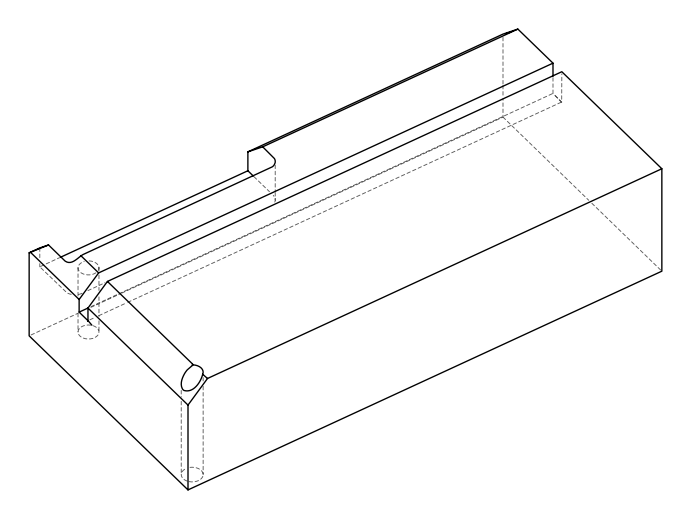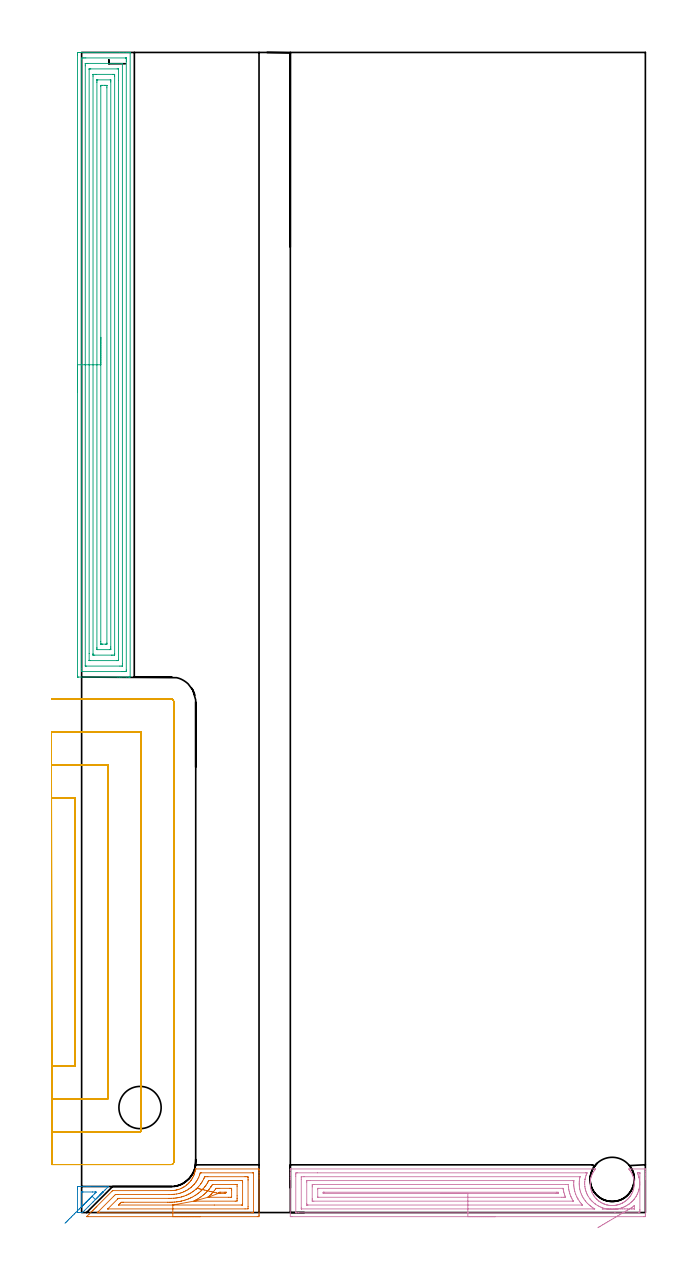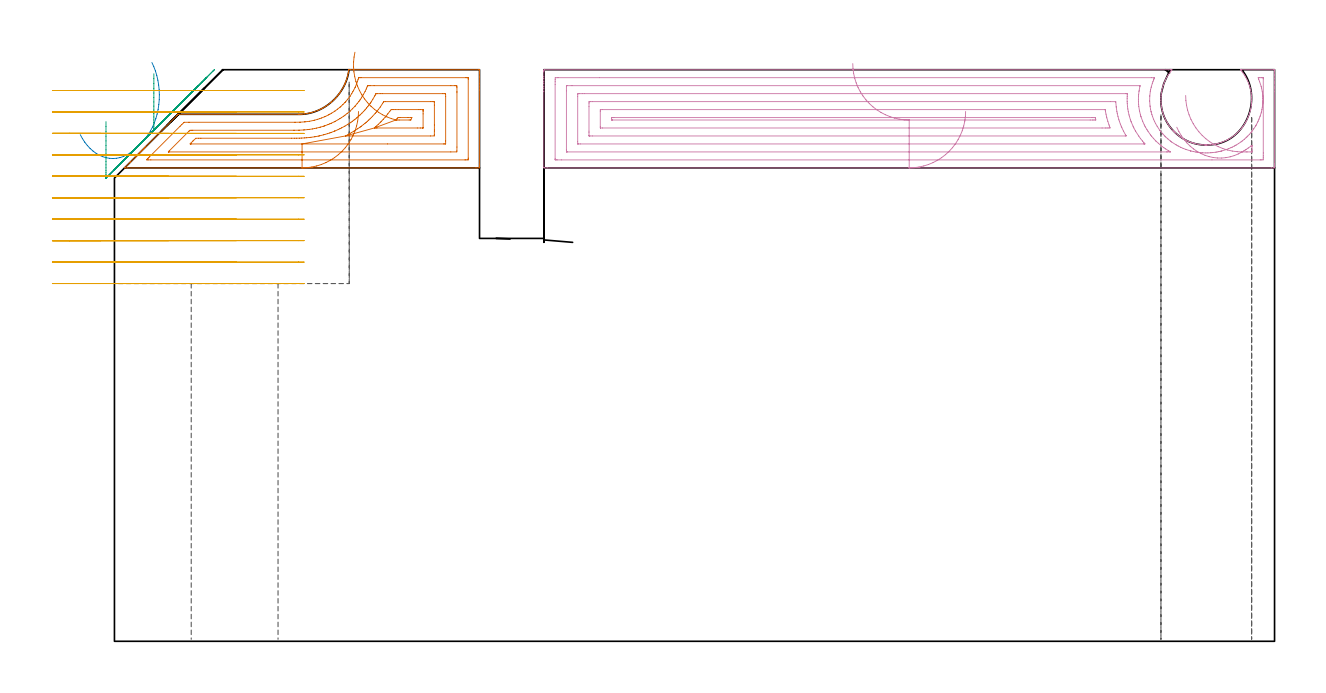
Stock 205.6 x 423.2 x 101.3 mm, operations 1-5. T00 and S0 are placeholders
(PLAN: 13 operations, 8 tool changes, 78.1 min)
(1 AREA_MILL | FG_CHAMFER_SURFACE | UGT0205_001 | 2.71 min | 10878 mm3)
(2 AREA_MILL_1 | FG_CHAMFER_SURFACE_1 | UGT0205_001 | 0.4 min | 1243 mm3)
(3 AREA_MILL_2 | FG_CHAMFER_SURFACE_2 | UGT0205_001 | 13.11 min | 43423 mm3)
(4 AREA_MILL_3 | FG_CHAMFER_SURFACE_3 | UGT0205_001 | 7.13 min | 20002 mm3)
(5 MILL_SLOT | SLOT_PARTIAL_RECTANGULAR | NXT0201_012 | Follow Part, ap 4, ae 75% | 31.61 min | 288091 mm3)
(6 MILL_RECTANGULAR_SLOT | SLOT_RECTANGULAR | NXT0201_013 | Follow Part, ap 2.5, ae 75% | 21.38 min | 142695 mm3)
(7 SPOT_DRILL | STEP1HOLE | NXT0321_9005460120000 | 0.03 min | 0 mm3)
(8 SPOT_DRILL_1 | STEP1HOLE_1 | NXT0321_9005460120000 | 0.04 min | 2 mm3)
(9 DRILL_BLIND_HOLE_INTO_CENTER | STEP1HOLE | NXT0301_065 | 0.07 min | 539 mm3)
(10 GUN_DRILL_THROUGH_HOLE | STEP1HOLE | UGT0307_007 | 0.57 min | 6975 mm3)
(11 DRILL_TO_ENLARGE_THROUGH_HOLE | STEP1HOLE | UGT0301_285 | 0.44 min | 11984 mm3)
(12 DRILL_THROUGH_HOLE_INTO_CENTER | STEP1HOLE_1 | NXT0301_065 | 0.28 min | 4384 mm3)
(13 DRILL_TO_ENLARGE_THROUGH_HOLE_1 | STEP1HOLE_1 | UGT0301_284 | 0.3 min | 7335 mm3)
(TOOL UGT0205_001 | Chamfer Mill 20 x 3 x 45 deg. | D20 FL50 Z2)
(TOOL NXT0201_012 | ENDMILL 16mm [2P460-1600-NA 1630] | D16 FL38 Z6)
(TOOL NXT0201_013 | ENDMILL 10mm | D10 FL30 Z4)
(TOOL NXT0321_9005460120000 | NC Spot Drill, 142deg, 12mm, Carbide, Uncoated | D12 PA142 FL30 Z2)
(TOOL NXT0301_065 | Carbide Drill 9.4mm [860.1-0940-075A1-MM 2214] | D9.4 PA140 FL98 Z2)
(TOOL UGT0307_007 | Gun Drill 10 mm | D10 PA130 FL24 Z1)
(TOOL UGT0301_285 | Twist Drill 16.1 mm | D16.1 PA118 FL125 Z2)
(TOOL UGT0301_284 | Twist Drill 15.4 mm | D15.4 PA118 FL120 Z2)
(OP 1 AREA_MILL)
G17 G21 G94 G90
T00 M6
G54
G17 G0 G90 X43.25 Y-1.5 S1061 M3
G43 Z111.3 H0
Z93.9
G94 G1 X43.212 Z93.028 F250.
X43.098 Z92.164
X42.909 Z91.312
X42.647 Z90.48
X42.313 Z89.674
X41.91 Z88.9
X41.441 Z88.164
X40.91 Z87.472
X40.321 Z86.829
X39.678 Z86.24
X38.986 Z85.708
X38.25 Z85.24
X37.476 Z84.837
X36.67 Z84.503
X35.838 Z84.241
X34.986 Z84.052
X34.122 Z83.938
X33.25 Z83.9
X2.296
X1.974 Y-1.498 Z83.902
X1.819 Y-1.494 Z83.905
X1.808 Y-1.492 Z83.906
X2.76 Y-0.539 Z84.859
X2.868 Y-0.43 Z84.966
X3.762 Y0.463 Z85.861
X3.926 Y0.629 Z86.024
X4.088 Y0.789 Z86.187
X4.208 Y0.909 Z86.307
X4.365 Y1.067 Z86.462
X4.517 Y1.219 Z86.616
X4.655 Y1.356 Z86.754
X4.803 Y1.505 Z86.901
X4.947 Y1.648 Z87.046
X5.102 Y1.803 Z87.201
X5.241 Y1.943 Z87.339
X5.377 Y2.078 Z87.476
X5.549 Y2.25 Z87.648
X11.055 Y7.756 Z93.155
X11.273 Y7.971 Z93.367
X11.305 Y7.995 Z93.391
X11.357 Y8. Z93.4
X32.581 Y8.002 Z93.401
X32.761 Y8.006 Z93.403
X32.803 Y8.007 Z93.404
X33.045 Y8.023 Z93.415
X33.25 Y8.032 Z93.43
X33.61 Y8.066 Z93.466
X33.696 Y8.075 Z93.474
X34.142 Y8.141 Z93.54
X34.59 Y8.23 Z93.629
X34.698 Y8.257 Z93.657
X35.035 Y8.343 Z93.741
X35.074 Y8.356 Z93.753
X35.479 Y8.482 Z93.879
X36.071 Y8.7 Z94.1
X36.378 Y8.839 Z94.235
X36.59 Y8.945 Z94.344
X36.819 Y9.061 Z94.459
X36.886 Y9.098 Z94.496
X37.262 Y9.31 Z94.706
X37.386 Y9.39 Z94.786
X37.701 Y9.592 Z94.989
X38.153 Y9.925 Z95.324
X38.393 Y10.124 Z95.523
X38.481 Y10.197 Z95.596
X38.799 Y10.482 Z95.881
X39.045 Y10.724 Z96.122
X39.147 Y10.835 Z96.234
X39.337 Y11.043 Z96.442
X39.615 Y11.373 Z96.772
X39.654 Y11.424 Z96.823
X39.773 Y11.581 Z96.977
X39.927 Y11.781 Z97.181
X39.936 Y11.794 Z97.193
X39.952 Y11.817 Z97.217
X40.083 Y12.019 Z97.414
X40.244 Y12.264 Z97.662
X40.5 Y12.705 Z98.105
X40.732 Y13.155 Z98.553
X40.817 Y13.333 Z98.731
X40.828 Y13.355 Z98.754
X40.845 Y13.401 Z98.8
X40.916 Y13.586 Z98.985
X40.985 Y13.771 Z99.166
X41.09 Y14.046 Z99.443
X41.235 Y14.489 Z99.888
X41.354 Y14.936 Z100.335
X41.409 Y15.199 Z100.597
X41.447 Y15.382 Z100.778
X41.53 Y15.886 Z101.277
X41.542 Y15.897 Z101.289
X41.547 Y15.901 Z101.292
X41.738 Y15.9 Z101.3
X64.525
X64.69 Y15.897 Z101.288
X64.697 Y15.755 Z101.148
X64.7 Y15.606 Z101.005
Y15.331 Z100.731
Y14.647 Z100.042
Y13.429 Z98.825
Y12.895 Z98.289
Y12.286 Z97.681
Y-0.856 Z84.541
X64.696 Y-1.123 Z84.274
X64.69 Y-1.493 Z83.905
X64.459 Y-1.496 Z83.902
X64.079 Y-1.5 Z83.9
X33.25
Y-0.086 Z85.314
X6.449 Y-0.085 Z85.315
X5.996 Y-0.083 Z85.317
X5.825 Y-0.08 Z85.32
X5.688 Y-0.073 Z85.327
X5.75 Y-0.006 Z85.394
X5.828 Y0.075 Z85.475
X5.996 Y0.246 Z85.646
X6.189 Y0.439 Z85.839
X11.635 Y5.886 Z91.286
X11.941 Y6.189 Z91.589
X12.251 Y6.494 Z91.894
X12.346 Y6.579 Z91.979
X12.435 Y6.581 Z91.981
X13.144 Y6.585 Z91.985
X13.324 Y6.586 Z91.986
X31.91 Y6.587 Z91.987
X32.087 Y6.588 Z91.988
X32.803 Y6.598 Z91.998
X32.965 Y6.603 Z92.003
X33.697 Y6.653 Z92.053
X33.798 Y6.662 Z92.062
X34.589 Y6.762 Z92.162
X35.325 Y6.918 Z92.318
X35.396 Y6.934 Z92.334
X35.484 Y6.957 Z92.357
X36.021 Y7.112 Z92.512
X36.378 Y7.225 Z92.625
X36.683 Y7.338 Z92.738
X37.271 Y7.567 Z92.967
X37.322 Y7.588 Z92.988
X37.431 Y7.638 Z93.038
X37.914 Y7.884 Z93.284
X38.165 Y8.018 Z93.418
X38.486 Y8.199 Z93.599
X38.998 Y8.514 Z93.914
X39.043 Y8.543 Z93.943
X39.058 Y8.553 Z93.953
X39.543 Y8.915 Z94.315
X39.952 Y9.24 Z94.64
X40.034 Y9.31 Z94.71
X40.124 Y9.39 Z94.79
X40.492 Y9.736 Z95.136
X40.845 Y10.092 Z95.492
X40.93 Y10.183 Z95.583
X41.002 Y10.266 Z95.666
X41.334 Y10.663 Z96.063
X41.723 Y11.158 Z96.558
X41.739 Y11.182 Z96.582
X42.067 Y11.697 Z97.097
X42.255 Y12.019 Z97.419
X42.389 Y12.258 Z97.658
X42.633 Y12.716 Z98.116
X42.69 Y12.838 Z98.238
X42.714 Y12.895 Z98.295
X42.936 Y13.473 Z98.873
X43.043 Y13.771 Z99.171
X43.164 Y14.126 Z99.526
X43.235 Y14.346 Z99.746
X43.272 Y14.458 Z99.858
X43.283 Y14.479 Z99.879
X43.299 Y14.481 Z99.881
X43.344 Y14.483 Z99.883
X43.526 Y14.485 Z99.885
X43.691 Y14.486 Z99.886
X62.291 Y14.485 Z99.885
X62.457 Y14.484 Z99.884
X62.646 Y14.48 Z99.88
X62.685 Y14.479 Z99.879
X62.691 Y14.454 Z99.854
X62.695 Y14.422 Z99.822
X62.699 Y14.247 Z99.647
X62.7 Y0.229 Z85.629
X62.698 Y0.095 Z85.495
X62.694 Y-0.012 Z85.388
X62.69 Y-0.077 Z85.323
X62.655 Y-0.079 Z85.321
X62.291 Y-0.084 Z85.316
X62.126 Y-0.085 Z85.315
X33.25 Y-0.086 Z85.314
Y1.328 Z86.728
X9.75 Y1.329 Z86.729
X9.596 Y1.33 Z86.73
X9.57 Y1.332 Z86.732
X9.551 Y1.335 Z86.735
X9.559 Y1.351 Z86.751
X9.57 Y1.369 Z86.769
X9.638 Y1.438 Z86.838
X9.704 Y1.505 Z86.905
X13.177 Y4.977 Z90.377
X13.211 Y5.01 Z90.41
X13.382 Y5.165 Z90.565
X13.707 Y5.169 Z90.569
X13.873 Y5.171 Z90.571
X31.743 Y5.173 Z90.573
X31.91 Y5.174 Z90.574
X32.63 Y5.18 Z90.58
X32.803 Y5.184 Z90.584
X33.484 Y5.218 Z90.618
X33.697 Y5.233 Z90.633
X34.303 Y5.292 Z90.692
X34.59 Y5.33 Z90.73
X35.086 Y5.399 Z90.799
X35.484 Y5.48 Z90.88
X35.825 Y5.551 Z90.951
X36.378 Y5.69 Z91.09
X36.534 Y5.732 Z91.132
X37.063 Y5.886 Z91.286
X37.219 Y5.937 Z91.337
X37.271 Y5.955 Z91.355
X37.861 Y6.183 Z91.583
X38.165 Y6.304 Z91.704
X38.426 Y6.415 Z91.815
X38.963 Y6.668 Z92.068
X39.058 Y6.717 Z92.117
X39.144 Y6.762 Z92.162
X39.657 Y7.051 Z92.451
X39.952 Y7.228 Z92.628
X40.206 Y7.389 Z92.789
X40.582 Y7.638 Z93.038
X40.735 Y7.746 Z93.146
X40.845 Y7.828 Z93.228
X41.233 Y8.134 Z93.534
X41.697 Y8.514 Z93.914
X41.719 Y8.533 Z93.933
X41.739 Y8.551 Z93.951
X42.171 Y8.967 Z94.367
X42.588 Y9.39 Z94.79
X42.609 Y9.413 Z94.813
X42.633 Y9.439 Z94.839
X43.013 Y9.893 Z95.293
X43.311 Y10.266 Z95.666
X43.404 Y10.386 Z95.786
X43.526 Y10.552 Z95.952
X43.761 Y10.912 Z96.312
X43.906 Y11.142 Z96.542
X44.092 Y11.463 Z96.863
X44.42 Y12.051 Z97.451
X44.622 Y12.482 Z97.882
X44.687 Y12.633 Z98.033
X44.796 Y12.895 Z98.295
X44.845 Y13.01 Z98.41
X44.866 Y13.056 Z98.456
X44.954 Y13.064 Z98.464
X45.136 Y13.069 Z98.469
X45.313 Y13.07 Z98.47
X46.027 Y13.071 Z98.471
X59.611
X60.326 Y13.07 Z98.47
X60.504 Y13.068 Z98.468
X60.675 Y13.065 Z98.465
X60.69 Y12.895 Z98.295
X60.697 Y12.706 Z98.106
X60.7 Y12.019 Z97.419
Y11.827 Z97.227
X60.699 Y2.191 Z87.591
X60.69 Y1.505 Z86.905
X60.677 Y1.336 Z86.736
X59.611 Y1.329 Z86.729
X33.25 Y1.328 Z86.728
Y2.743 Z88.143
X13.669
X13.526 Y2.745 Z88.145
X13.451 Y2.747 Z88.147
X13.415 Y2.749 Z88.149
X13.429 Y2.768 Z88.168
X13.466 Y2.812 Z88.212
X13.53 Y2.879 Z88.279
X13.906 Y3.257 Z88.657
X13.972 Y3.322 Z88.722
X14.038 Y3.387 Z88.787
X14.428 Y3.751 Z89.151
X14.931 Y3.755 Z89.155
X15.316 Y3.757 Z89.157
X31.398 Y3.759 Z89.159
X31.91 Y3.76 Z89.16
X32.288 Y3.763 Z89.163
X32.803 Y3.769 Z89.169
X33.16 Y3.784 Z89.184
X33.697 Y3.812 Z89.212
X34.001 Y3.835 Z89.235
X34.59 Y3.892 Z89.292
X34.809 Y3.919 Z89.319
X35.484 Y4.012 Z89.412
X35.59 Y4.03 Z89.43
X36.129 Y4.134 Z89.534
X36.334 Y4.177 Z89.577
X36.378 Y4.187 Z89.587
X37.043 Y4.357 Z89.757
X37.271 Y4.42 Z89.82
X37.733 Y4.557 Z89.957
X38.165 Y4.694 Z90.094
X38.398 Y4.781 Z90.181
X39.008 Y5.01 Z90.41
X39.044 Y5.024 Z90.424
X39.058 Y5.03 Z90.43
X39.658 Y5.298 Z90.698
X39.952 Y5.439 Z90.839
X40.253 Y5.59 Z90.99
X40.845 Y5.904 Z91.304
X41.382 Y6.236 Z91.636
X41.739 Y6.465 Z91.865
X41.918 Y6.586 Z91.986
X42.166 Y6.762 Z92.162
X42.431 Y6.96 Z92.36
X42.633 Y7.116 Z92.516
X42.922 Y7.354 Z92.754
X43.259 Y7.638 Z93.038
X43.399 Y7.763 Z93.163
X43.526 Y7.88 Z93.28
X43.85 Y8.197 Z93.597
X44.16 Y8.514 Z93.914
X44.284 Y8.647 Z94.047
X44.42 Y8.797 Z94.197
X44.692 Y9.123 Z94.523
X44.909 Y9.39 Z94.79
X45.084 Y9.615 Z95.015
X45.313 Y9.918 Z95.318
X45.454 Y10.128 Z95.528
X45.543 Y10.266 Z95.666
X45.794 Y10.671 Z96.071
X46.067 Y11.142 Z96.542
X46.117 Y11.231 Z96.631
X46.207 Y11.394 Z96.794
X46.32 Y11.596 Z96.996
X46.352 Y11.65 Z97.05
X46.392 Y11.652 Z97.052
X46.578 Y11.655 Z97.055
X47.101 Y11.657 Z97.057
X47.469
X58.192
X58.557 Y11.655 Z97.055
X58.618 Y11.654 Z97.054
X58.677 Y11.651 Z97.051
X58.69 Y11.569 Z96.969
X58.7 Y11.16 Z96.56
Y11.142 Z96.542
Y3.274 Z88.674
X58.696 Y2.828 Z88.228
X58.693 Y2.775 Z88.175
X58.691 Y2.753 Z88.153
X58.662 Y2.75 Z88.15
X58.523 Y2.746 Z88.146
X58.348 Y2.744 Z88.144
X48.378 Y2.743 Z88.143
X33.25
X40.977 Y4.164 Z89.564
X41.435 Y4.432 Z89.832
X41.632 Y4.545 Z89.945
X41.739 Y4.606 Z90.006
X41.999 Y4.754 Z90.154
X42.443 Y5.01 Z90.41
X42.561 Y5.08 Z90.48
X42.633 Y5.125 Z90.525
X43.097 Y5.43 Z90.83
X43.526 Y5.721 Z91.121
X43.623 Y5.79 Z91.19
X43.751 Y5.886 Z91.286
X44.123 Y6.177 Z91.577
X44.42 Y6.413 Z91.813
X44.611 Y6.574 Z91.974
X44.828 Y6.762 Z92.162
X45.079 Y6.991 Z92.391
X45.313 Y7.211 Z92.611
X45.528 Y7.427 Z92.827
X45.73 Y7.638 Z93.038
X46.207 Y8.156 Z93.556
X46.373 Y8.351 Z93.751
X46.506 Y8.514 Z93.914
X46.765 Y8.843 Z94.243
X47.101 Y9.279 Z94.679
X47.146 Y9.345 Z94.745
X47.176 Y9.39 Z94.79
X47.493 Y9.881 Z95.281
X47.634 Y10.097 Z95.497
X47.695 Y10.189 Z95.589
X47.729 Y10.236 Z95.636
X48.018 Y10.243 Z95.643
X56.06
X56.476 Y10.239 Z95.639
X56.675 Y10.236 Z95.636
X56.69 Y10.125 Z95.525
X56.698 Y9.617 Z95.017
X56.7 Y6.111 Z91.511
Y5.235 Z90.635
X56.698 Y5.01 Z90.41
X56.691 Y4.368 Z89.768
X56.679 Y4.164 Z89.564
X56.013 Y4.157 Z89.557
X41.715
X40.977 Y4.164 Z89.564
X46.064 Y5.578 Z90.978
X46.147 Y5.658 Z91.058
X46.207 Y5.713 Z91.113
X46.3 Y5.795 Z91.195
X46.401 Y5.886 Z91.286
X46.759 Y6.22 Z91.62
X47.101 Y6.544 Z91.944
X47.21 Y6.654 Z92.054
X47.313 Y6.762 Z92.162
X47.636 Y7.113 Z92.513
X47.994 Y7.508 Z92.908
X48.055 Y7.579 Z92.979
X48.103 Y7.638 Z93.038
X48.445 Y8.072 Z93.472
X48.791 Y8.514 Z93.914
X48.888 Y8.639 Z94.039
X49.037 Y8.822 Z94.222
X49.174 Y8.824 Z94.224
X49.462 Y8.828 Z94.228
X49.781
X50.354 Y8.829 Z94.229
X53.928
X54.249 Y8.828 Z94.228
X54.57 Y8.827 Z94.227
X54.661 Y8.824 Z94.224
X54.683 Y8.822 Z94.222
X54.69 Y8.814 Z94.214
X54.694 Y8.779 Z94.179
X54.698 Y8.661 Z94.061
X54.699 Y8.514 Z93.914
X54.7 Y8.072 Z93.472
X54.699 Y5.665 Z91.065
X54.696 Y5.61 Z91.01
X54.692 Y5.584 Z90.984
X54.688 Y5.578 Z90.978
X54.676 Y5.576 Z90.976
X54.569 Y5.573 Z90.973
X54.249 Y5.571 Z90.971
X53.677
X46.528
X46.38 Y5.572 Z90.972
X46.207 Y5.575 Z90.975
X46.064 Y5.578 Z90.978
X49.903 Y6.997 Z92.397
X49.919 Y7.02 Z92.42
X50.036 Y7.168 Z92.568
X50.137 Y7.289 Z92.689
X50.261 Y7.408 Z92.808
X50.502 Y7.412 Z92.812
X50.675 Y7.414 Z92.814
X52.024
X52.462
X52.693 Y7.412 Z92.812
X52.696 Y7.409 Z92.809
X52.698 Y7.407 Z92.807
X52.535 Y6.992 Z92.392
X52.462 Y6.99 Z92.39
X52.233 Y6.987 Z92.387
X50.447 Y6.985 Z92.385
X50.081 Y6.986 Z92.386
X49.997 Y6.988 Z92.388
X49.924 Y6.992 Z92.392
X49.903 Y6.997 Z92.397
X49.085 Y7.192 Z92.631
X48.29 Y7.381 Z92.937
X47.525 Y7.563 Z93.313
X46.794 Y7.737 Z93.756
X46.103 Y7.901 Z94.263
X45.458 Y8.055 Z94.83
X44.863 Y8.196 Z95.452
X44.324 Y8.324 Z96.126
X43.843 Y8.439 Z96.845
X43.426 Y8.538 Z97.605
X43.074 Y8.622 Z98.399
X42.792 Y8.689 Z99.221
X42.58 Y8.739 Z100.066
X42.44 Y8.773 Z100.926
X42.374 Y8.788 Z101.796
X42.382 Y8.787 Z102.669
X42.463 Y8.767 Z103.537
X42.619 Y8.73 Z104.395
G0 Z111.3
M5
M2
(OP 2 AREA_MILL_1)
G17 G21 G94 G90
T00 M6
G54
G17 G0 G90 X6.636 Y6.35 S1061 M3
G43 Z111.3 H0
Z102.576
G94 G1 X6.972 Y6.689 Z101.845 F250.
X7.262 Y6.982 Z101.076
X7.504 Y7.226 Z100.274
X7.695 Y7.419 Z99.445
X7.835 Y7.56 Z98.596
X7.922 Y7.648 Z97.732
X7.956 Y7.682 Z96.861
X7.937 Y7.663 Z95.989
X7.863 Y7.589 Z95.123
X7.738 Y7.462 Z94.269
X7.56 Y7.282 Z93.434
X7.331 Y7.052 Z92.624
X7.054 Y6.772 Z91.846
X6.73 Y6.445 Z91.105
X6.362 Y6.074 Z90.407
X5.953 Y5.661 Z89.757
X5.505 Y5.209 Z89.16
X5.022 Y4.721 Z88.621
X4.175 Y3.874 Z87.774
X2.862 Y2.561 Z86.46
X2.423 Y2.123 Z86.022
X1.11 Y0.809 Z84.708
X0.672 Y0.371 Z84.271
X0.62 Y0.319 Z84.218
X0.31 Y0.01 Z83.907
X0.248 Y0. Z83.847
X-1.057 Z82.542
X-1.493 Y0.007 Z82.107
X-1.496 Y0.189 Z82.103
X-1.499 Y0.371 Z82.101
X-1.5 Y0.74 Z82.1
Y8.622
X-1.499 Y9.129 Z82.101
X-1.494 Y9.491
X-1.492 Y9.495 Z82.103
X-1.132 Y9.498 Z82.463
X-0.76 Y9.5 Z82.834
X1.999 Z85.594
X2.371 Z85.965
X3.113 Z86.713
X8.632 Z92.232
X9.375 Y9.496 Z92.974
X9.669 Y9.493 Z93.268
X9.709 Y9.472 Z93.308
X9.743 Y9.444 Z93.34
X9.741 Y9.439 Z93.338
X8.553 Y8.253 Z92.152
X7.24 Y6.939 Z90.838
X6.802 Y6.501 Z90.401
X5.489 Y5.188 Z89.087
X5.022 Y4.721 Z88.621
X3.797 Y5.946 Z87.397
X0.62 Y2.769 Z84.22
X0.296 Y2.447 Z83.896
X-0.031 Y2.123 Z83.569
X-0.044 Y2.117 Z83.556
X-0.079 Y2.123 Z83.521
X-0.086 Y2.999 Z83.514
X-0.085 Y7.377 Z83.515
X-0.084 Y7.465 Z83.516
X-0.082 Y7.485 Z83.518
X-0.081 Y7.489 Z83.519
X-0.035 Y7.492 Z83.565
X0.129 Y7.497 Z83.729
X0.374 Y7.5 Z83.974
X0.497 Z84.097
X3.999 Z87.599
X4.875 Z88.475
X4.997 Y7.498 Z88.597
X5.12 Y7.493 Z88.72
X5.322 Y7.483 Z88.922
X5.224 Y7.377 Z88.824
X5.112 Y7.262 Z88.712
X4.997 Y7.147 Z88.597
X4.675 Y6.824 Z88.275
X3.797 Y5.946 Z87.397
X3.278 Y5.428 Z86.925
X2.732 Y4.882 Z86.518
X2.164 Y4.313 Z86.181
X1.576 Y3.726 Z85.915
X0.975 Y3.124 Z85.722
X0.363 Y2.513 Z85.604
X-0.253 Y1.897 Z85.562
X-0.869 Y1.28 Z85.596
X-1.481 Y0.668 Z85.706
X-2.084 Y0.065 Z85.891
X-2.673 Y-0.524 Z86.149
X-3.244 Y-1.095 Z86.479
X-3.793 Y-1.643 Z86.879
X-4.315 Y-2.165 Z87.344
X-4.806 Y-2.656 Z87.872
X-5.262 Y-3.113 Z88.458
X-5.681 Y-3.532 Z89.099
X-6.059 Y-3.909 Z89.788
G0 Z111.3
M5
M2
(OP 3 AREA_MILL_2)
G17 G21 G94 G90
T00 M6
G54
G17 G0 G90 X-1.5 Y299.2 S1061 M3
G43 Z111.3 H0
Z92.1
G94 G1 Y299.238 Z91.228 F250.
Y299.352 Z90.363
Y299.541 Z89.512
Y299.803 Z88.68
Y300.137 Z87.874
Y300.54 Z87.1
Y301.008 Z86.364
Y301.54 Z85.672
Y302.129 Z85.029
Y302.772 Z84.439
Y303.464 Z83.908
Y304.2 Z83.44
Y304.974 Z83.037
Y305.78 Z82.703
Y306.612 Z82.441
Y307.464 Z82.252
Y308.328 Z82.138
Y309.2 Z82.1
Y422.004
X-1.499 Y422.499 Z82.101
X-1.496 Y422.892 Z82.102
X-1.492 Y423.09 Z82.105
X-1.11 Y423.095 Z82.488
X-0.519 Y423.1 Z83.078
X13.801 Z97.396
X15.251 Z98.848
X16.432 Z100.027
X17.041 Z100.64
X17.429 Z101.028
X17.567 Y423.097 Z101.159
X17.698 Y423.09 Z101.289
X17.7 Y422.945 Z101.3
Y195.455
X17.698 Y195.31 Z101.288
X17.567 Y195.303 Z101.159
X17.429 Y195.3 Z101.028
X17.041 Z100.64
X16.432 Z100.027
X14.374 Z97.971
X13.801 Z97.396
X13.21 Z96.806
X-1.11 Z82.488
X-1.399 Y195.303 Z82.198
X-1.492 Y195.31 Z82.105
X-1.499 Y195.405 Z82.099
X-1.5 Y195.901 Z82.1
Y309.2
X-0.086 Z83.514
X-0.085 Y420.565 Z83.515
X-0.084 Y420.715 Z83.516
X-0.079 Y421.077 Z83.521
X0.273 Y421.093 Z83.873
X0.645 Y421.097 Z84.245
X1.143 Y421.1 Z84.743
X1.522 Z85.122
X16.054 Z99.654
X16.219 Y421.097 Z99.819
X16.246 Y421.095 Z99.846
X16.271 Y421.091 Z99.871
X16.279 Y421.059 Z99.879
X16.283 Y420.867 Z99.883
X16.285 Y420.715 Z99.885
X16.286 Y419.972 Z99.886
X16.285 Y197.835 Z99.885
X16.284 Y197.685 Z99.884
X16.279 Y197.323 Z99.879
X15.927 Y197.307 Z99.527
X15.555 Y197.303 Z99.155
X15.056 Y197.3 Z98.656
X14.678 Z98.278
X0.146 Z83.746
X-0.019 Y197.303 Z83.581
X-0.047 Y197.305 Z83.553
X-0.071 Y197.309 Z83.529
X-0.079 Y197.341 Z83.521
X-0.083 Y197.533 Z83.517
X-0.085 Y197.685 Z83.515
X-0.086 Y198.428 Z83.514
Y309.2
X1.328 Z84.928
Y418.235
X1.33 Y418.931 Z84.93
X1.331 Y419.029 Z84.931
X1.335 Y419.076 Z84.935
X1.337 Y419.09 Z84.937
X1.36 Y419.095 Z84.96
X1.522 Y419.098 Z85.122
X2.232 Y419.1 Z85.832
X14.512 Z98.112
X14.678 Y419.098 Z98.278
X14.844 Y419.092 Z98.444
X14.862 Y419.09 Z98.462
X14.865 Y419.08 Z98.465
X14.869 Y419.048 Z98.469
X14.871 Y418.996 Z98.471
Y200.165
X14.87 Y199.469 Z98.47
X14.868 Y199.371 Z98.468
X14.865 Y199.324 Z98.465
X14.863 Y199.31 Z98.463
X14.84 Y199.305 Z98.44
X14.678 Y199.302 Z98.278
X13.967 Y199.3 Z97.567
X1.688 Z85.288
X1.522 Y199.302 Z85.122
X1.356 Y199.308 Z84.956
X1.338 Y199.31 Z84.938
X1.335 Y199.32 Z84.935
X1.331 Y199.352 Z84.931
X1.329 Y199.404 Z84.929
X1.328 Y309.2 Z84.928
X2.743 Z86.343
Y416.978
X2.744 Y417.043 Z86.344
X2.747 Y417.079 Z86.347
X2.75 Y417.09 Z86.35
X2.757 Y417.093 Z86.357
X2.86 Y417.097 Z86.46
X3.276 Y417.1 Z86.876
X3.322 Z86.922
X12.97 Z96.57
X13.339 Y417.096 Z96.939
X13.431 Y417.092 Z97.031
X13.449 Y417.09 Z97.049
X13.452 Y417.079 Z97.052
X13.455 Y417.047 Z97.055
X13.456 Y416.974 Z97.056
X13.457 Y412.9 Z97.057
Y201.422
X13.456 Y201.357 Z97.056
X13.453 Y201.321 Z97.053
X13.45 Y201.31 Z97.05
X13.443 Y201.308 Z97.043
X13.34 Y201.303 Z96.94
X12.924 Y201.3 Z96.524
X12.878 Z96.478
X3.23 Z86.83
X2.861 Y201.304 Z86.461
X2.769 Y201.308 Z86.369
X2.751 Y201.31 Z86.351
X2.748 Y201.321 Z86.348
X2.745 Y201.353 Z86.345
X2.744 Y201.426 Z86.344
X2.743 Y203.93 Z86.343
Y309.2
X4.157 Z87.757
Y414.466
X4.159 Y414.914 Z87.759
X4.161 Y415.025 Z87.761
X4.164 Y415.077 Z87.764
X4.172 Y415.09 Z87.772
X4.205 Y415.092 Z87.805
X4.412 Y415.098 Z88.012
X5.03 Y415.1 Z88.63
X5.288 Z88.888
X11.428 Z95.028
X11.905 Y415.096 Z95.505
X12.012 Y415.093 Z95.612
X12.031 Y415.09 Z95.631
X12.036 Y415.077 Z95.636
X12.039 Y415.024 Z95.639
X12.041 Y414.915 Z95.641
X12.043 Y414.474 Z95.643
Y203.934
X12.041 Y203.486 Z95.641
X12.039 Y203.375 Z95.639
X12.036 Y203.323 Z95.636
X12.028 Y203.31 Z95.628
X11.995 Y203.308 Z95.595
X11.787 Y203.302 Z95.387
X11.17 Y203.3 Z94.77
X10.912 Z94.512
X4.772 Z88.372
X4.295 Y203.304 Z87.895
X4.188 Y203.307 Z87.788
X4.168 Y203.31 Z87.768
X4.164 Y203.323 Z87.764
X4.161 Y203.376 Z87.761
X4.159 Y203.485 Z87.759
X4.157 Y203.926 Z87.757
Y309.2
X5.571 Z89.171
Y412.136
X5.572 Y412.686 Z89.172
X5.575 Y413.024 Z89.175
X5.578 Y413.074 Z89.178
X5.582 Y413.09 Z89.182
X5.602 Y413.092 Z89.202
X5.704 Y413.097 Z89.304
X5.907 Y413.099 Z89.507
X10.428 Z94.028
X10.537 Y413.097 Z94.137
X10.608 Y413.092 Z94.208
X10.622 Y413.089 Z94.222
X10.624 Y413.072 Z94.224
X10.626 Y413.028 Z94.226
X10.628 Y412.686 Z94.228
X10.629 Y412.344 Z94.229
Y206.264
X10.628 Y205.714 Z94.228
X10.625 Y205.376 Z94.225
X10.622 Y205.326 Z94.222
X10.618 Y205.31 Z94.218
X10.597 Y205.308 Z94.197
X10.496 Y205.303 Z94.096
X10.293 Y205.301 Z93.893
X5.771 Z89.371
X5.663 Y205.303 Z89.263
X5.591 Y205.308 Z89.191
X5.578 Y205.311 Z89.178
X5.576 Y205.328 Z89.176
X5.574 Y205.372 Z89.174
X5.572 Y205.714 Z89.172
X5.571 Y206.056 Z89.171
Y309.2
X6.985 Z90.585
Y410.697
X6.987 Y410.902 Z90.587
X6.99 Y411.072 Z90.59
X6.991 Y411.086 Z90.591
X7.038 Y411.091 Z90.638
X7.142 Y411.097 Z90.742
X7.271 Y411.099 Z90.871
X7.466 Y411.1 Z91.066
X8.344 Z91.944
X8.538 Y411.099 Z92.138
X8.733 Y411.097 Z92.333
X9.123 Y411.09 Z92.723
X9.209 Y411.085 Z92.809
X9.211 Y411.059 Z92.811
X9.213 Y411. Z92.813
X9.214 Y410.902 Z92.814
X9.215 Y410.214 Z92.815
X9.214 Y207.703 Z92.814
X9.213 Y207.498 Z92.813
X9.21 Y207.328 Z92.81
X9.209 Y207.314 Z92.809
X9.162 Y207.309 Z92.762
X9.058 Y207.303 Z92.658
X8.928 Y207.301 Z92.528
X8.733 Y207.3 Z92.333
X7.661 Y207.301 Z91.261
X7.466 Y207.302 Z91.066
X7.077 Y207.31 Z90.677
X6.991 Y207.315 Z90.591
X6.989 Y207.341 Z90.589
X6.987 Y207.4 Z90.587
X6.986 Y207.498 Z90.586
X6.985 Y208.186 Z90.585
Y309.2
Y310.072 Z90.623
Y310.936 Z90.737
Y311.788 Z90.926
Y312.62 Z91.188
Y313.426 Z91.522
Y314.2 Z91.925
Y314.936 Z92.394
Y315.628 Z92.925
Y316.271 Z93.514
Y316.86 Z94.157
Y317.392 Z94.849
Y317.86 Z95.585
Y318.263 Z96.359
Y318.597 Z97.165
Y318.859 Z97.997
Y319.048 Z98.849
Y319.162 Z99.714
Y319.2 Z100.585
G0 Z111.3
M5
M2
(OP 4 AREA_MILL_3)
G17 G21 G94 G90
T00 M6
G54
G17 G0 G90 X150.85 Y-1.5 S1061 M3
G43 Z111.3 H0
Z93.9
G94 G1 X150.812 Z93.028 F250.
X150.698 Z92.164
X150.509 Z91.312
X150.247 Z90.48
X149.913 Z89.674
X149.51 Z88.9
X149.042 Z88.164
X148.51 Z87.472
X147.921 Z86.829
X147.278 Z86.24
X146.586 Z85.709
X145.85 Z85.24
X145.076 Z84.837
X144.27 Z84.503
X143.438 Z84.241
X142.586 Z84.052
X141.722 Z83.938
X140.85 Z83.9
X76.687
X76.174 Y-1.494 Z83.903
X76.11 Y-1.491 Z83.906
X76.1 Y-1.422 Z83.975
Y12.019 Z97.413
Y12.616 Z98.014
Y12.895 Z98.292
Y13.493 Z98.889
Y13.771 Z99.167
Y14.328 Z99.727
Y14.647 Z100.046
Y15.523 Z100.922
Y15.661 Z101.06
X76.103 Y15.783 Z101.175
X76.11 Y15.897 Z101.289
X76.242 Y15.9 Z101.3
X187.19
X187.421 Y15.896 Z101.29
X187.334 Y15.778 Z101.175
X187.19 Y15.59 Z100.99
X187.129 Y15.514 Z100.914
X186.73 Y14.936 Z100.336
X186.473 Y14.509 Z99.909
X186.225 Y14.045 Z99.445
X186.04 Y13.602 Z99.002
X185.875 Y13.154 Z98.554
X185.741 Y12.71 Z98.11
X185.632 Y12.263 Z97.663
X185.55 Y11.819 Z97.219
X185.494 Y11.372 Z96.772
X185.464 Y10.927 Z96.327
X185.459 Y10.482 Z95.882
X185.478 Y10.036 Z95.436
X185.522 Y9.591 Z94.991
X185.591 Y9.144 Z94.544
X185.685 Y8.7 Z94.1
X185.808 Y8.252 Z93.652
X185.956 Y7.809 Z93.209
X186.091 Y7.466 Z92.866
X186.239 Y7.126 Z92.526
X186.347 Y6.918 Z92.318
X186.602 Y6.468 Z91.868
X186.88 Y6.027 Z91.427
X187.002 Y5.854 Z91.254
X187.129 Y5.685 Z91.084
X187.596 Y5.137 Z90.536
X187.717 Y5.01 Z90.407
X187.802 Y4.919 Z90.318
X187.863 Y4.861 Z90.26
X188.019 Y4.71 Z90.109
X188.355 Y4.426 Z89.823
X188.522 Y4.283 Z89.683
X188.565 Y4.246 Z89.646
X188.734 Y4.116 Z89.516
X188.909 Y3.992 Z89.391
X189.147 Y3.842 Z89.241
X189.349 Y3.713 Z89.113
X189.799 Y3.456 Z88.855
X189.996 Y3.355 Z88.755
X190.219 Y3.257 Z88.655
X190.34 Y3.204 Z88.601
X190.471 Y3.151 Z88.549
X190.689 Y3.065 Z88.461
X190.754 Y3.044 Z88.438
X190.974 Y2.967 Z88.367
X191.132 Y2.916 Z88.311
X191.2 Y2.899 Z88.291
X191.482 Y2.819 Z88.213
X191.579 Y2.792 Z88.186
X191.646 Y2.779 Z88.172
X192.023 Y2.695 Z88.094
X192.469 Y2.626 Z88.022
X192.537 Y2.62 Z88.013
X192.914 Y2.58 Z87.978
X193.165 Y2.57 Z87.964
X193.287 Y2.564 Z87.959
X193.359 Y2.561 Z87.955
X193.417 Y2.562 Z87.954
X193.428
X193.435 Y2.563 Z87.953
X193.454 Y2.562
X193.482 Y2.563 Z87.95
X193.502 Z87.952
X193.54 Y2.564
X193.618 Y2.565
X193.804 Y2.564 Z87.961
X194.015 Y2.577 Z87.976
X194.249 Y2.592 Z87.991
X194.695 Y2.647 Z88.045
X194.841 Y2.673 Z88.071
X195.139 Y2.726 Z88.126
X195.251 Y2.753 Z88.153
X195.586 Y2.835 Z88.232
X195.656 Y2.856 Z88.253
X196.029 Y2.967 Z88.365
X196.101 Y2.993 Z88.391
X196.477 Y3.13 Z88.529
X196.919 Y3.315 Z88.714
X196.992 Y3.35 Z88.748
X197.005 Y3.356 Z88.754
X197.252 Y3.489 Z88.887
X197.411 Y3.574 Z88.972
X197.438 Y3.591 Z88.987
X197.809 Y3.807 Z89.206
X198.127 Y4.021 Z89.42
X198.435 Y4.246 Z89.645
X198.656 Y4.426 Z89.824
X198.699 Y4.46 Z89.859
X198.775 Y4.529 Z89.929
X199.06 Y4.791 Z90.19
X199.22 Y4.952 Z90.35
X199.406 Y5.137 Z90.536
X199.589 Y5.34 Z90.74
X199.712 Y5.493 Z90.893
X199.861 Y5.679 Z91.078
X200.01 Y5.886 Z91.283
X200.114 Y6.028 Z91.427
X200.304 Y6.324 Z91.722
X200.479 Y6.595 Z91.995
X200.557 Y6.742 Z92.142
X200.651 Y6.918 Z92.318
X200.86 Y7.361 Z92.761
X201.042 Y7.809 Z93.209
X201.192 Y8.252 Z93.652
X201.318 Y8.7 Z94.1
X201.369 Y8.913 Z94.313
X201.475 Y9.591 Z94.991
X201.522 Y10.036 Z95.436
X201.541 Y10.482 Z95.882
X201.536 Y10.927 Z96.327
X201.506 Y11.372 Z96.772
X201.45 Y11.819 Z97.219
X201.374 Y12.263 Z97.663
X201.256 Y12.722 Z98.122
X201.125 Y13.154 Z98.554
X200.96 Y13.602 Z99.002
X200.766 Y14.045 Z99.445
X200.479 Y14.606 Z100.006
X200.381 Y14.773 Z100.173
X200.277 Y14.936 Z100.336
X199.96 Y15.388 Z100.788
X199.615 Y15.835 Z101.234
X199.577 Y15.895 Z101.291
X199.666 Y15.9 Z101.3
X205.458
X205.59 Y15.897 Z101.289
X205.597 Y15.783 Z101.175
X205.6 Y15.66 Z101.059
Y14.966 Z100.365
Y14.328 Z99.727
Y13.771 Z99.167
Y13.492 Z98.889
Y12.895 Z98.292
Y12.616 Z98.014
Y12.019 Z97.413
Y-0.824 Z84.573
X205.596 Y-1.123 Z84.274
X205.59 Y-1.492 Z83.905
X205.392 Y-1.496 Z83.902
X205.013 Y-1.5 Z83.9
X140.85
Y-0.086 Z85.314
X79.197
X78.47 Y-0.085 Z85.315
X78.303 Y-0.083 Z85.317
X78.136 Y-0.079 Z85.321
X78.109 Y-0.072 Z85.328
X78.105 Y-0.051 Z85.349
X78.103 Y-0.028 Z85.372
X78.1 Y0.116 Z85.516
Y13.258 Z98.658
X78.102 Y13.771 Z99.171
X78.105 Y14.13 Z99.53
X78.116 Y14.479 Z99.879
X78.47 Y14.483 Z99.883
X78.635 Y14.485 Z99.885
X85.975 Y14.486 Z99.886
X183.79 Y14.485 Z99.885
X184.266 Y14.48 Z99.88
X184.308 Y14.479 Z99.879
X184.298 Y14.446 Z99.846
X184.272 Y14.371 Z99.771
X184.228 Y14.257 Z99.657
X184.171 Y14.111 Z99.511
X184.044 Y13.771 Z99.171
X183.935 Y13.467 Z98.867
X183.763 Y12.895 Z98.295
X183.734 Y12.788 Z98.188
X183.625 Y12.317 Z97.717
X183.58 Y12.063 Z97.463
X183.574 Y12.019 Z97.419
X183.491 Y11.274 Z96.674
X183.485 Y11.143 Z96.543
X183.468 Y10.421 Z95.821
X183.476 Y10.266 Z95.666
X183.532 Y9.482 Z94.882
X183.545 Y9.39 Z94.79
X183.625 Y8.88 Z94.28
X183.705 Y8.514 Z93.914
X183.729 Y8.412 Z93.812
X183.859 Y7.968 Z93.368
X183.968 Y7.638 Z93.038
X184.158 Y7.114 Z92.514
X184.316 Y6.762 Z92.162
X184.516 Y6.357 Z91.757
X184.789 Y5.886 Z91.286
X185.271 Y5.144 Z90.544
X185.374 Y5.01 Z90.41
X185.407 Y4.967 Z90.367
X185.801 Y4.516 Z89.916
X186.15 Y4.134 Z89.534
X186.299 Y3.988 Z89.388
X186.69 Y3.639 Z89.039
X187.138 Y3.257 Z88.657
X187.19 Y3.216 Z88.616
X187.366 Y3.084 Z88.484
X188.081 Y2.626 Z88.026
X188.176 Y2.569 Z87.969
X188.513 Y2.381 Z87.781
X188.972 Y2.148 Z87.548
X189.402 Y1.958 Z87.358
X189.863 Y1.783 Z87.183
X189.983 Y1.741 Z87.141
X190.733 Y1.505 Z86.905
X190.754 Y1.499 Z86.899
X190.763 Y1.497 Z86.897
X191.267 Y1.386 Z86.786
X191.646 Y1.312 Z86.712
X191.88 Y1.275 Z86.675
X192.537 Y1.196 Z86.596
X192.877 Y1.171 Z86.571
X193.428 Y1.15 Z86.55
X193.785 Y1.154 Z86.554
X194.319 Y1.183 Z86.583
X194.62 Y1.209 Z86.609
X195.21 Y1.287 Z86.687
X195.399 Y1.32 Z86.72
X195.72 Y1.38 Z86.78
X196.101 Y1.464 Z86.864
X196.135 Y1.472 Z86.872
X196.264 Y1.505 Z86.905
X196.992 Y1.734 Z87.134
X197.471 Y1.911 Z87.311
X197.884 Y2.083 Z87.483
X198.092 Y2.176 Z87.576
X198.49 Y2.381 Z87.781
X198.713 Y2.503 Z87.903
X198.775 Y2.538 Z87.938
X199.224 Y2.816 Z88.216
X199.666 Y3.115 Z88.515
X199.749 Y3.176 Z88.576
X199.856 Y3.257 Z88.657
X200.24 Y3.569 Z88.969
X200.557 Y3.853 Z89.253
X200.702 Y3.991 Z89.391
X200.844 Y4.134 Z89.534
X201.135 Y4.437 Z89.837
X201.448 Y4.796 Z90.196
X201.544 Y4.915 Z90.315
X201.615 Y5.01 Z90.41
X201.914 Y5.427 Z90.827
X202.218 Y5.886 Z91.286
X202.265 Y5.959 Z91.359
X202.339 Y6.081 Z91.481
X202.569 Y6.536 Z91.936
X202.675 Y6.762 Z92.162
X202.842 Y7.144 Z92.544
X203.032 Y7.638 Z93.038
X203.083 Y7.783 Z93.183
X203.23 Y8.251 Z93.651
X203.286 Y8.459 Z93.859
X203.298 Y8.514 Z93.914
X203.36 Y8.839 Z94.239
X203.423 Y9.201 Z94.601
X203.451 Y9.39 Z94.79
X203.469 Y9.545 Z94.945
X203.513 Y9.989 Z95.389
X203.529 Y10.266 Z95.666
X203.531 Y10.345 Z95.745
X203.53 Y10.848 Z96.248
X203.518 Y11.143 Z96.543
X203.508 Y11.265 Z96.665
X203.455 Y11.798 Z97.198
X203.42 Y12.019 Z97.419
X203.289 Y12.685 Z98.085
X203.249 Y12.876 Z98.276
X203.245 Y12.895 Z98.295
X203.23 Y12.95 Z98.35
X202.955 Y13.771 Z99.171
X202.794 Y14.2 Z99.6
X202.698 Y14.479 Z99.879
X202.867 Y14.481 Z99.881
X203.23 Y14.484 Z99.884
X203.397 Y14.483 Z99.883
X203.564 Y14.479 Z99.879
X203.591 Y14.472 Z99.872
X203.595 Y14.451 Z99.851
X203.597 Y14.428 Z99.828
X203.6 Y14.284 Z99.684
Y1.142 Z86.542
X203.598 Y0.629 Z86.029
X203.595 Y0.27 Z85.67
X203.584 Y-0.079 Z85.321
X203.23 Y-0.083 Z85.317
X203.065 Y-0.085 Z85.315
X194.51 Y-0.086 Z85.314
X140.85
Y1.328 Z86.728
X80.252 Y1.329 Z86.729
X80.192 Y1.33 Z86.73
X80.145 Y1.332 Z86.732
X80.12 Y1.335 Z86.735
X80.11 Y1.357 Z86.757
X80.105 Y1.505 Z86.905
X80.101 Y1.653 Z87.053
X80.1 Y12.168 Z97.568
X80.102 Y12.895 Z98.295
X80.104 Y13.04 Z98.44
X80.11 Y13.061 Z98.461
X80.12 Y13.065 Z98.465
X80.162 Y13.068 Z98.468
X80.252 Y13.07 Z98.47
X80.963 Y13.071 Z98.471
X81.143
X181.664
X181.714 Y13.07 Z98.47
X181.725 Y13.069 Z98.469
X181.757 Y13.062 Z98.462
X181.747 Y12.989 Z98.389
X181.73 Y12.895 Z98.295
X181.606 Y12.252 Z97.652
X181.574 Y12.019 Z97.419
X181.511 Y11.469 Z96.869
X181.486 Y11.143 Z96.543
X181.473 Y10.63 Z96.03
X181.476 Y10.266 Z95.666
X181.512 Y9.716 Z95.116
X181.542 Y9.39 Z94.79
X181.645 Y8.708 Z94.108
X181.688 Y8.514 Z93.914
X181.843 Y7.855 Z93.255
X181.907 Y7.638 Z93.038
X181.935 Y7.547 Z92.947
X182.226 Y6.762 Z92.162
X182.521 Y6.095 Z91.495
X182.631 Y5.886 Z91.286
X182.734 Y5.694 Z91.094
X182.993 Y5.264 Z90.664
X183.162 Y5.01 Z90.41
X183.625 Y4.334 Z89.734
X183.79 Y4.134 Z89.534
X184.125 Y3.744 Z89.144
X184.516 Y3.311 Z88.711
X184.571 Y3.257 Z88.657
X185.009 Y2.862 Z88.262
X185.407 Y2.516 Z87.916
X185.575 Y2.381 Z87.781
X185.984 Y2.07 Z87.47
X186.299 Y1.864 Z87.264
X186.859 Y1.505 Z86.905
X187.139 Y1.334 Z86.734
X187.12 Y1.332 Z86.732
X187.018 Y1.33 Z86.73
X186.658 Y1.329 Z86.729
X186.478 Y1.328 Z86.728
X140.85
Y2.743 Z88.143
X82.558
X82.216 Y2.744 Z88.144
X82.149 Y2.745 Z88.145
X82.119 Y2.749 Z88.149
X82.11 Y2.751 Z88.151
X82.107 Y2.768 Z88.168
X82.103 Y2.853 Z88.253
X82.1 Y3.193 Z88.593
X82.101 Y11.143 Z96.543
X82.107 Y11.548 Z96.948
X82.11 Y11.643 Z97.043
X82.228 Y11.65 Z97.05
X82.405 Y11.654 Z97.054
X82.925 Y11.657 Z97.057
X83.293
X179.169
X179.344 Y11.655 Z97.055
X179.482 Y11.652 Z97.052
X179.497 Y11.651 Z97.051
X179.503 Y11.636 Z97.036
Y11.568 Z96.968
X179.499 Y11.465 Z96.865
X179.485 Y11.143 Z96.543
X179.475 Y10.842 Z96.242
X179.476 Y10.266 Z95.666
X179.492 Y9.949 Z95.349
X179.539 Y9.39 Z94.79
X179.6 Y8.938 Z94.338
X179.669 Y8.514 Z93.914
X179.808 Y7.886 Z93.286
X179.876 Y7.638 Z93.038
X180.061 Y7.021 Z92.421
X180.154 Y6.762 Z92.162
X180.206 Y6.619 Z92.019
X180.524 Y5.886 Z91.286
X180.66 Y5.592 Z90.992
X180.952 Y5.037 Z90.437
X180.968 Y5.01 Z90.41
X180.989 Y4.973 Z90.373
X181.54 Y4.134 Z89.534
X181.843 Y3.693 Z89.093
X182.202 Y3.257 Z88.657
X182.451 Y2.96 Z88.36
X182.599 Y2.784 Z88.184
X182.625 Y2.748 Z88.148
X182.604 Y2.747 Z88.147
X182.541 Y2.745 Z88.145
X182.366 Y2.743 Z88.143
X140.85
Y4.157 Z89.557
X84.684
X84.272 Y4.159 Z89.559
X84.169 Y4.161 Z89.561
X84.121 Y4.164 Z89.564
X84.11 Y4.169 Z89.569
X84.107 Y4.188 Z89.588
X84.104 Y4.287 Z89.687
X84.1 Y4.731 Z90.131
Y5.01 Z90.41
X84.101 Y9.39 Z94.79
X84.104 Y9.984 Z95.384
X84.11 Y10.186 Z95.586
X84.12 Y10.236 Z95.636
X84.166 Y10.238 Z95.638
X84.274 Y10.241 Z95.641
X84.708 Y10.243 Z95.643
X176.52
X177.387 Y10.238 Z95.638
X177.418 Y10.236 Z95.636
X177.458 Y10.212 Z95.612
X177.466 Y10.189 Z95.589
X177.531 Y9.39 Z94.79
X177.546 Y9.234 Z94.634
X177.656 Y8.514 Z93.914
X177.713 Y8.194 Z93.594
X177.846 Y7.638 Z93.038
X178.014 Y7.021 Z92.421
X178.101 Y6.762 Z92.162
X178.278 Y6.244 Z91.644
X178.428 Y5.886 Z91.286
X178.535 Y5.634 Z91.034
X178.834 Y5.01 Z90.41
X179.169 Y4.391 Z89.791
X179.251 Y4.258 Z89.658
X179.26 Y4.242 Z89.642
X179.283 Y4.194 Z89.594
X179.295 Y4.163 Z89.563
X179.145 Y4.157 Z89.557
X140.85
Y5.571 Z90.971
X86.49 Y5.572 Z90.972
X86.17 Y5.574 Z90.974
X86.128 Y5.576 Z90.976
X86.112 Y5.578 Z90.978
X86.11 Y5.589 Z90.989
X86.104 Y5.656 Z91.056
X86.101 Y5.758 Z91.158
Y8.514 Z93.914
X86.103 Y8.706 Z94.106
X86.108 Y8.801 Z94.201
X86.11 Y8.82 Z94.22
X86.126 Y8.822 Z94.222
X86.173 Y8.826 Z94.226
X86.49 Y8.828 Z94.228
X175.445
X175.525 Y8.827 Z94.227
X175.563 Y8.825 Z94.225
X175.576 Y8.823 Z94.223
X175.605 Y8.722 Z94.122
X175.636 Y8.514 Z93.914
X175.641 Y8.478 Z93.878
X175.731 Y8.02 Z93.42
X175.815 Y7.638 Z93.038
X175.876 Y7.371 Z92.771
X176.054 Y6.762 Z92.162
X176.261 Y6.116 Z91.516
X176.343 Y5.886 Z91.286
X176.415 Y5.683 Z91.083
X176.446 Y5.578 Z90.978
X176.245 Y5.575 Z90.975
X175.924 Y5.572 Z90.972
X175.605 Y5.571 Z90.971
X175.034
X140.85
Y6.985 Z92.385
X88.272 Y6.986 Z92.386
X88.199 Y6.987 Z92.387
X88.142 Y6.99 Z92.39
X88.112 Y6.992 Z92.392
X88.109 Y7.031 Z92.431
X88.104 Y7.2 Z92.6
X88.105 Y7.284 Z92.684
X88.11 Y7.368 Z92.768
X88.117 Y7.408 Z92.808
X88.164 Y7.41 Z92.81
X88.272 Y7.412 Z92.812
X88.5 Y7.414 Z92.814
X173.159
X173.386 Y7.412 Z92.812
X173.823 Y7.408 Z92.808
X173.888 Y7.165 Z92.565
X173.898 Y7.12 Z92.52
X173.92 Y6.992 Z92.392
X173.823 Y6.99 Z92.39
X173.594 Y6.987 Z92.387
X173.368 Y6.986 Z92.386
X172.931 Y6.985 Z92.385
X140.85
X139.978 Z92.423
X139.114 Z92.537
X138.262 Z92.726
X137.43 Z92.988
X136.624 Z93.322
X135.85 Z93.725
X135.114 Z94.194
X134.422 Z94.725
X133.779 Z95.314
X133.19 Z95.957
X132.658 Z96.65
X132.19 Z97.385
X131.787 Z98.159
X131.453 Z98.965
X131.191 Z99.797
X131.002 Z100.649
X130.888 Z101.514
X130.85 Z102.385
G0 Z111.3
X188.27 Y-5.518
Z91.104
G1 X188.64 Y-5.299 Z90.344
X189.065 Y-5.048 Z89.625
X189.542 Y-4.765 Z88.952
X190.068 Y-4.454 Z88.329
X190.639 Y-4.117 Z87.762
X191.25 Y-3.755 Z87.256
X191.897 Y-3.373 Z86.813
X192.575 Y-2.972 Z86.437
X193.278 Y-2.556 Z86.131
X194.001 Y-2.128 Z85.898
X194.74 Y-1.691 Z85.738
X195.487 Y-1.249 Z85.654
X196.238 Y-0.805 Z85.646
X196.986 Y-0.362 Z85.715
X197.727 Y0.076 Z85.858
X198.454 Y0.506 Z86.076
X199.162 Y0.925 Z86.367
X199.845 Y1.329 Z86.729
X200.143 Y1.505 Z86.905
X200.398 Y1.661 Z87.061
X200.557 Y1.762 Z87.162
X200.928 Y2.016 Z87.416
X201.439 Y2.381 Z87.781
X201.448 Y2.388 Z87.788
X201.491 Y2.417 Z87.817
X201.593 Y2.482 Z87.882
X201.595 Y2.47 Z87.87
X201.598 Y2.431 Z87.831
X201.599 Y2.381 Z87.781
X201.6 Y2.232 Z87.632
X201.598 Y1.505 Z86.905
X201.596 Y1.36 Z86.76
X201.591 Y1.339 Z86.739
X201.58 Y1.335 Z86.735
X201.538 Y1.332 Z86.732
X201.448 Y1.33 Z86.73
X200.737 Y1.329 Z86.729
X200.557 Y1.328 Z86.728
X199.845 Y1.329 Z86.729
X198.974 Z86.767
X198.109 Z86.881
X197.257 Z87.07
X196.425 Z87.333
X195.619 Y1.33 Z87.667
X194.846 Z88.07
X194.11 Z88.538
X193.418 Z89.07
X192.775 Z89.659
X192.186 Z90.303
X191.655 Y1.331 Z90.995
X191.186 Z91.731
X190.784 Z92.505
X190.45 Z93.311
X190.188 Z94.143
X189.999 Z94.994
X189.886 Z95.859
X189.848 Z96.731
G0 Z111.3
M5
M2
(OP 5 MILL_SLOT)
G17 G21 G94 G90
T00 M6
G54
G17 G0 G90 X-11. Y53.478 S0 M3
G43 Z111.421 H1
Z97.619
G94 G1 X-8. Y53.499 F250.
G2 X-7.746 Y53.5 R36. F500.
G1 X-2.4
Y151.3
X-7.746
X-8. Y151.301
X-11. Y151.322 F250.
Y41.467
X-8. Y41.499
G2 X-7.746 Y41.5 R24. F500.
G1 X9.6
Y163.3
X-7.746
G2 X-8. Y163.301 R24.
G1 X-11. Y163.333 F250.
X-10.999 Y29.434
X-8. Y29.497
G2 X-7.746 Y29.5 R12. F500.
G1 X21.6
Y175.3
X-7.746
G2 X-8. Y175.303 R12.
G1 X-10.999 Y175.366 F250.
X-10.746 Y17.5
X-7.746
X32.6 F500.
G3 X33.6 Y18.5 R1.
G1 Y186.3
G3 X32.6 Y187.3 R1.
G1 X-7.746
X-10.746 F250.
G0 X-11. Y53.478 Z93.817
G1 X-8. Y53.499
X-7.746 Y53.5 F500.
X-2.4
Y151.3
X-7.746
X-8. Y151.301
X-11. Y151.322 F250.
Y41.467
X-8. Y41.499
G2 X-7.746 Y41.5 R24. F500.
G1 X9.6
Y163.3
X-7.746
G2 X-8. Y163.301 R24.
G1 X-11. Y163.333 F250.
X-10.999 Y29.434
X-8. Y29.497
G2 X-7.746 Y29.5 R12. F500.
G1 X21.6
Y175.3
X-7.746
G2 X-8. Y175.303 R12.
G1 X-10.999 Y175.366 F250.
X-10.746 Y17.5
X-7.746
X32.6 F500.
G3 X33.6 Y18.5 R1.
G1 Y186.3
G3 X32.6 Y187.3 R1.
G1 X-7.746
X-10.746 F250.
G0 X-11. Y53.491 Z90.015
G1 X-8. Y53.5
X-7.891 F500.
X-2.4
Y151.3
X-7.892
X-8.
X-11. Y151.309 F250.
Y41.486
X-8. Y41.5
X-7.891 F500.
X9.6
Y163.3
X-7.892
X-8.
X-11. Y163.314 F250.
Y29.472
X-8. Y29.5
X-7.891 F500.
X21.6
Y175.3
X-7.892
X-8.
X-11. Y175.327 F250.
X-10.891 Y17.5
X-7.891
X32.6 F500.
G3 X33.6 Y18.5 R1.
G1 Y186.3
G3 X32.6 Y187.3 R1.
G1 X-7.892
X-10.892 F250.
G0 X-11. Y53.5 Z86.213
G1 X-8.
X-2.4 F500.
Y151.3
X-8.
X-11. F250.
Y41.5
X-8.
X9.6 F500.
Y163.3
X-8.
X-11. F250.
Y29.5
X-8.
X21.6 F500.
Y175.3
X-8.
X-11. F250.
Y17.5
X-8.
X32.6 F500.
G3 X33.6 Y18.5 R1.
G1 Y186.3
G3 X32.6 Y187.3 R1.
G1 X-8.
X-11. F250.
G0 Y53.5 Z82.411
G1 X-8.
X-2.4 F500.
Y151.3
X-8.
X-11. F250.
Y41.5
X-8.
X9.6 F500.
Y163.3
X-8.
X-11. F250.
Y29.5
X-8.
X21.6 F500.
Y175.3
X-8.
X-11. F250.
Y17.5
X-8.
X32.6 F500.
G3 X33.6 Y18.5 R1.
G1 Y186.3
G3 X32.6 Y187.3 R1.
G1 X-8.
X-11. F250.
G0 Y53.5 Z78.609
G1 X-8.
X-2.4 F500.
Y151.3
X-8.
X-11. F250.
Y41.5
X-8.
X9.6 F500.
Y163.3
X-8.
X-11. F250.
Y29.5
X-8.
X21.6 F500.
Y175.3
X-8.
X-11. F250.
Y17.5
X-8.
X32.6 F500.
G3 X33.6 Y18.5 R1.
G1 Y186.3
G3 X32.6 Y187.3 R1.
G1 X-8.
X-11. F250.
G0 Y53.5 Z74.806
G1 X-8.
X-2.4 F500.
Y151.3
X-8.
X-11. F250.
Y41.5
X-8.
X9.6 F500.
Y163.3
X-8.
X-11. F250.
Y29.5
X-8.
X21.6 F500.
Y175.3
X-8.
X-11. F250.
Y17.5
X-8.
X32.6 F500.
G3 X33.6 Y18.5 R1.
G1 Y186.3
G3 X32.6 Y187.3 R1.
G1 X-8.
X-11. F250.
G0 Y53.5 Z71.004
G1 X-8.
X-2.4 F500.
Y151.3
X-8.
X-11. F250.
Y41.5
X-8.
X9.6 F500.
Y163.3
X-8.
X-11. F250.
Y29.5
X-8.
X21.6 F500.
Y175.3
X-8.
X-11. F250.
Y17.5
X-8.
X32.6 F500.
G3 X33.6 Y18.5 R1.
G1 Y186.3
G3 X32.6 Y187.3 R1.
G1 X-8.
X-11. F250.
G0 Y53.5 Z67.202
G1 X-8.
X-2.4 F500.
Y151.3
X-8.
X-11. F250.
Y41.5
X-8.
X9.6 F500.
Y163.3
X-8.
X-11. F250.
Y29.5
X-8.
X21.6 F500.
Y175.3
X-8.
X-11. F250.
Y17.5
X-8.
X32.6 F500.
G3 X33.6 Y18.5 R1.
G1 Y186.3
G3 X32.6 Y187.3 R1.
G1 X-8.
X-11. F250.
G0 Y53.5 Z63.4
G1 X-8.
X-2.4 F500.
Y151.3
X-8.
X-11. F250.
Y41.5
X-8.
X9.6 F500.
Y163.3
X-8.
X-11. F250.
Y29.5
X-8.
X21.6 F500.
Y175.3
X-8.
X-11. F250.
Y17.5
X-8.
X32.6 F500.
G3 X33.6 Y18.5 R1.
G1 Y186.3
G3 X32.6 Y187.3 R1.
G1 X-8.
X-11. F250.
G0 Z111.421
M5
M2
